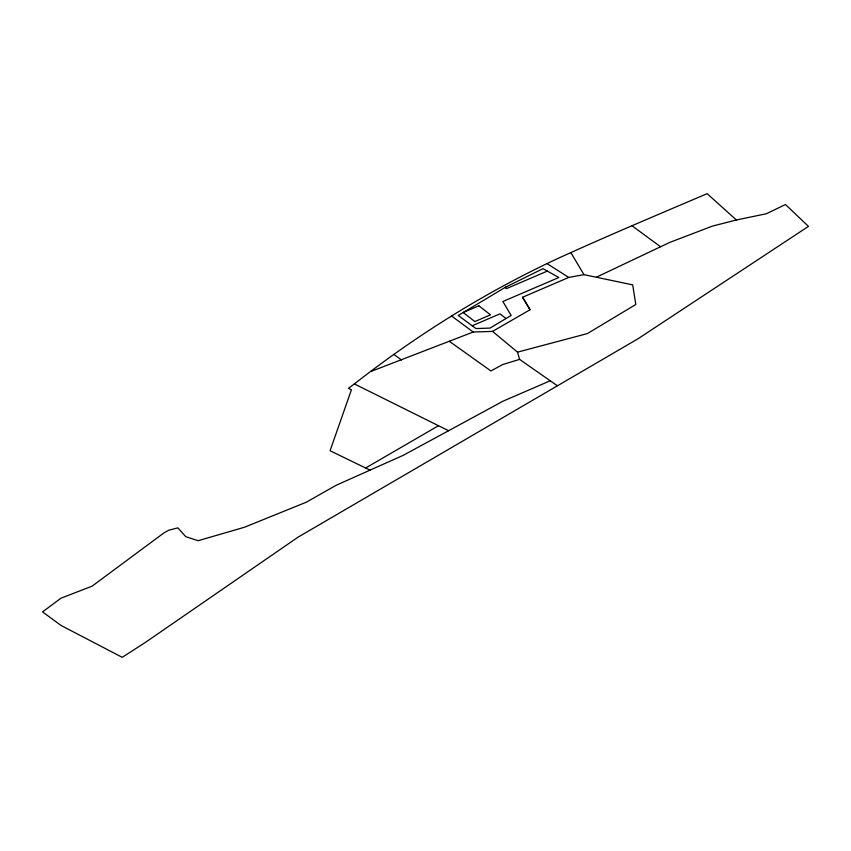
<?xml version="1.0" encoding="UTF-8"?>
<svg xmlns="http://www.w3.org/2000/svg" width="851" height="851" viewBox="0 0 851 851"><rect width="100%" height="100%" fill="white"/><g stroke="black" fill="none" stroke-linecap="round" stroke-linejoin="round"><path stroke-width="1.28" d="M370.068 470.188L330.071 450.722L351.41 389.822L348.442 388.354L354.367 383.918C417.373 334.677 485.666 292.01 558.203 258.321C607.465 235.865 657.355 214.888 707.149 193.666L736.37 219.984L766.379 213.75L785.494 204.527L808.45 226.387L637.803 338.9L298.105 537.13L145.064 642.633L122.225 657.334L61.006 625.442L42.55 611.89L60.953 598.2L92.068 586.169L164.126 532.769L168.881 530.162L177.848 527.875L185.731 536.641L198.134 540.715L244.588 527.205L306.264 502.218L336.166 485.272L403.236 455.328L502.994 401.204L550.235 380.78M438.478 425.713L365.611 468.018M492.569 331.401L530.045 309.743L522.61 297.244L568.766 277.437L583.956 274.65L632.676 284.862L635.793 304.498L587.381 333.581L517.514 352.154L492.569 331.401L473.209 332.028L371.11 371.398M596.562 277.118L669.471 242.535L712.372 226.121L736.37 219.984M547.353 271.086L506.451 288.627L505.015 287.51M472.188 325.773L499.994 313.849L506.015 318.529M557.203 385.641L519.578 359.388L502.728 364.526L490.921 370.951L449.264 341.262M354.367 383.918L448.573 430.723M547.14 263.672L568.766 277.437M393.853 354.399L401.523 360.016M631.846 225.664L660.482 246.705M451.743 316.125L473.209 332.028M522.567 297.244L530.045 309.743M570.925 252.715L583.956 274.65M517.514 352.154L519.578 359.388M505.728 287.085L458.274 315.466L475.943 328.55L490.006 328.092L511.153 315.455L502.856 301.509L558.852 277.5L543.023 268.671L505.728 287.085M478.868 305.796L463.199 312.519L474.837 321.561L490.506 314.838L478.868 305.796"/></g></svg>
